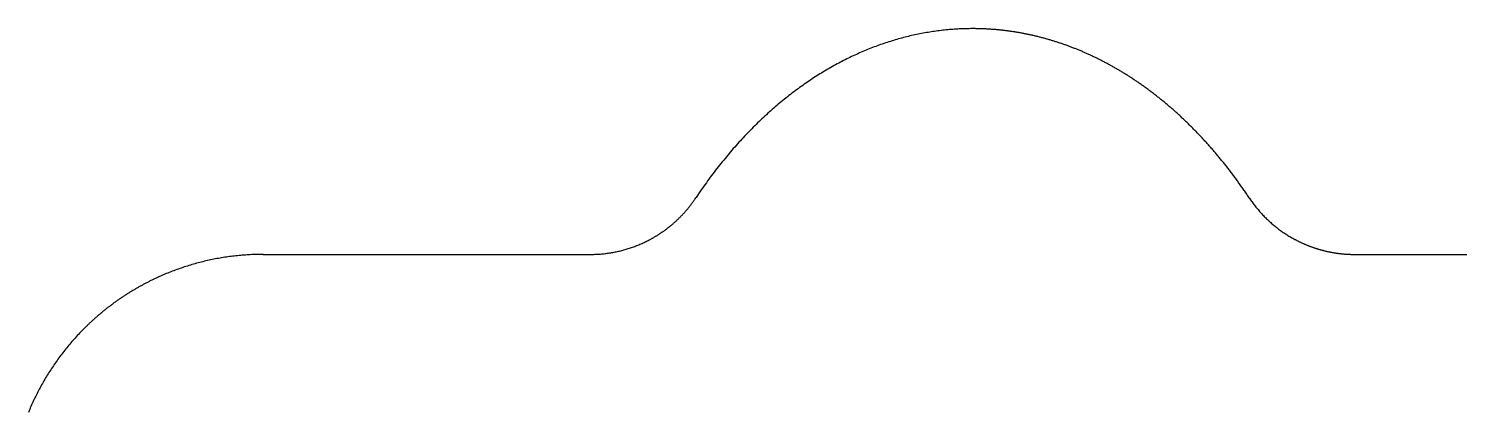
# Model space of a CAD drawing. Header units: millimetres. Extents: x -10 to 277, y -95 to 18.
# Drawn here: x 35.27 to 46.57, y -87.24 to -84.21 of the extents above; entities that cross this region are included whole.
import ezdxf

# ---------------------------------------------------------------- set-up
doc = ezdxf.new("R2010")
doc.units = ezdxf.units.MM
doc.header["$MEASUREMENT"] = 0
doc.layers.add('Edge.Cuts', color=53, linetype='CONTINUOUS')

msp = doc.modelspace()

# ---------------------------------------------------------------- linework, layer by layer
at = {"layer": 'Edge.Cuts', "linetype": 'Continuous'}
for p, q in [((42.334805, -84.25072), (42.321844, -84.253165)), ((42.347771, -84.248356), (42.334805, -84.25072)), ((42.36074, -84.246072), (42.347771, -84.248356)), ((42.373713, -84.243869), (42.36074, -84.246072)), ((42.386689, -84.241746), (42.373713, -84.243869)), ((42.399669, -84.239704), (42.386689, -84.241746)), ((42.412652, -84.237742), (42.399669, -84.239704)), ((42.425639, -84.23586), (42.412652, -84.237742)), ((42.438628, -84.234059), (42.425639, -84.23586)), ((42.451621, -84.232338), (42.438628, -84.234059)), ((42.464617, -84.230698), (42.451621, -84.232338)), ((42.477615, -84.229137), (42.464617, -84.230698)), ((42.490616, -84.227657), (42.477615, -84.229137)), ((42.50362, -84.226257), (42.490616, -84.227657)), ((42.516627, -84.224937), (42.50362, -84.226257)), ((42.529636, -84.223697), (42.516627, -84.224937)), ((42.542647, -84.222537), (42.529636, -84.223697)), ((42.55566, -84.221457), (42.542647, -84.222537)), ((42.568676, -84.220457), (42.55566, -84.221457)), ((42.581694, -84.219538), (42.568676, -84.220457)), ((42.594713, -84.218698), (42.581694, -84.219538)), ((42.607735, -84.217938), (42.594713, -84.218698)), ((42.620758, -84.217259), (42.607735, -84.217938)), ((42.633783, -84.216659), (42.620758, -84.217259)), ((42.64681, -84.216139), (42.633783, -84.216659)), ((42.659838, -84.2157), (42.64681, -84.216139)), ((42.672868, -84.21534), (42.659838, -84.2157)), ((42.685899, -84.21506), (42.672868, -84.21534)), ((42.698932, -84.21486), (42.685899, -84.21506)), ((42.711965, -84.21474), (42.698932, -84.21486)), ((42.725, -84.2147), (42.711965, -84.21474)), ((42.726457, -84.2147), (42.725, -84.2147)), ((42.732978, -84.214715), (42.726457, -84.2147)), ((42.739497, -84.214749), (42.732978, -84.214715)), ((42.746017, -84.214804), (42.739497, -84.214749)), ((42.752535, -84.214878), (42.746017, -84.214804)), ((42.759055, -84.214973), (42.752535, -84.214878)), ((42.765573, -84.215087), (42.759055, -84.214973)), ((42.772092, -84.215222), (42.765573, -84.215087)), ((42.778609, -84.215376), (42.772092, -84.215222)), ((42.785127, -84.215551), (42.778609, -84.215376)), ((42.791644, -84.215746), (42.785127, -84.215551)), ((42.798162, -84.21596), (42.791644, -84.215746)), ((42.804678, -84.216195), (42.798162, -84.21596)), ((42.811195, -84.216449), (42.804678, -84.216195)), ((42.81771, -84.216724), (42.811195, -84.216449)), ((42.824226, -84.217018), (42.81771, -84.216724)), ((42.830741, -84.217333), (42.824226, -84.217018)), ((42.837256, -84.217668), (42.830741, -84.217333)), ((42.84377, -84.218022), (42.837256, -84.217668)), ((42.850284, -84.218397), (42.84377, -84.218022)), ((42.856797, -84.218791), (42.850284, -84.218397)), ((42.86331, -84.219206), (42.856797, -84.218791)), ((42.869822, -84.219641), (42.86331, -84.219206)), ((42.876335, -84.220096), (42.869822, -84.219641)), ((42.882846, -84.22057), (42.876335, -84.220096)), ((42.889358, -84.221065), (42.882846, -84.22057)), ((42.895867, -84.22158), (42.889358, -84.221065)), ((42.902378, -84.222115), (42.895867, -84.22158)), ((42.908887, -84.222669), (42.902378, -84.222115)), ((42.915396, -84.223244), (42.908887, -84.222669)), ((42.921904, -84.223839), (42.915396, -84.223244)), ((42.928412, -84.224454), (42.921904, -84.223839)), ((42.934919, -84.225089), (42.928412, -84.224454)), ((42.941426, -84.225745), (42.934919, -84.225089)), ((42.947931, -84.22642), (42.941426, -84.225745)), ((42.954438, -84.227115), (42.947931, -84.22642)), ((42.960942, -84.22783), (42.954438, -84.227115)), ((42.967446, -84.228565), (42.960942, -84.22783)), ((42.973949, -84.229321), (42.967446, -84.228565)), ((42.980453, -84.230096), (42.973949, -84.229321)), ((42.986954, -84.230892), (42.980453, -84.230096)), ((42.993456, -84.231707), (42.986954, -84.230892)), ((42.999956, -84.232543), (42.993456, -84.231707)), ((43.006457, -84.233399), (42.999956, -84.232543)), ((43.012955, -84.234275), (43.006457, -84.233399)), ((43.019454, -84.235171), (43.012955, -84.234275)), ((43.025951, -84.236086), (43.019454, -84.235171)), ((43.032449, -84.237023), (43.025951, -84.236086)), ((43.038944, -84.237979), (43.032449, -84.237023)), ((43.045441, -84.238955), (43.038944, -84.237979)), ((43.051934, -84.239952), (43.045441, -84.238955)), ((43.058429, -84.240968), (43.051934, -84.239952)), ((43.064921, -84.242005), (43.058429, -84.240968)), ((43.071414, -84.243062), (43.064921, -84.242005)), ((43.077904, -84.244139), (43.071414, -84.243062)), ((43.084395, -84.245236), (43.077904, -84.244139)), ((43.090883, -84.246353), (43.084395, -84.245236)), ((43.097373, -84.247491), (43.090883, -84.246353)), ((43.103859, -84.248648), (43.097373, -84.247491)), ((43.110347, -84.249826), (43.103859, -84.248648)), ((43.116831, -84.251024), (43.110347, -84.249826)), ((43.123317, -84.252242), (43.116831, -84.251024)), ((43.1298, -84.25348), (43.123317, -84.252242)), ((41.935497, -84.364241), (41.922726, -84.369211)), ((41.948276, -84.359353), (41.935497, -84.364241)), ((41.961064, -84.354548), (41.948276, -84.359353)), ((41.973859, -84.349825), (41.961064, -84.354548)), ((41.986663, -84.345184), (41.973859, -84.349825)), ((41.999474, -84.340625), (41.986663, -84.345184)), ((42.012293, -84.336148), (41.999474, -84.340625)), ((42.02512, -84.331753), (42.012293, -84.336148)), ((42.037954, -84.327441), (42.02512, -84.331753)), ((42.050795, -84.32321), (42.037954, -84.327441)), ((42.063643, -84.319061), (42.050795, -84.32321)), ((42.076498, -84.314993), (42.063643, -84.319061)), ((42.08936, -84.311007), (42.076498, -84.314993)), ((42.102228, -84.307103), (42.08936, -84.311007)), ((42.115102, -84.303281), (42.102228, -84.307103)), ((42.127983, -84.29954), (42.115102, -84.303281)), ((42.14087, -84.29588), (42.127983, -84.29954)), ((42.153763, -84.292302), (42.14087, -84.29588)), ((42.166661, -84.288805), (42.153763, -84.292302)), ((42.179565, -84.285389), (42.166661, -84.288805)), ((42.192475, -84.282055), (42.179565, -84.285389)), ((42.20539, -84.278802), (42.192475, -84.282055)), ((42.21831, -84.275629), (42.20539, -84.278802)), ((42.231236, -84.272538), (42.21831, -84.275629)), ((42.244166, -84.269528), (42.231236, -84.272538)), ((42.257101, -84.266599), (42.244166, -84.269528)), ((42.270041, -84.26375), (42.257101, -84.266599)), ((42.282985, -84.260983), (42.270041, -84.26375)), ((42.295934, -84.258296), (42.282985, -84.260983)), ((42.308887, -84.25569), (42.295934, -84.258296)), ((42.321844, -84.253165), (42.308887, -84.25569)), ((43.136283, -84.254739), (43.1298, -84.25348)), ((43.142764, -84.256018), (43.136283, -84.254739)), ((43.149245, -84.257317), (43.142764, -84.256018)), ((43.155724, -84.258635), (43.149245, -84.257317)), ((43.162203, -84.259975), (43.155724, -84.258635)), ((43.16868, -84.261334), (43.162203, -84.259975)), ((43.175157, -84.262714), (43.16868, -84.261334)), ((43.181631, -84.264114), (43.175157, -84.262714)), ((43.188106, -84.265534), (43.181631, -84.264114)), ((43.194578, -84.266974), (43.188106, -84.265534)), ((43.201051, -84.268435), (43.194578, -84.266974)), ((43.20752, -84.269916), (43.201051, -84.268435)), ((43.213991, -84.271417), (43.20752, -84.269916)), ((43.220458, -84.272939), (43.213991, -84.271417)), ((43.226926, -84.274481), (43.220458, -84.272939)), ((43.23339, -84.276042), (43.226926, -84.274481)), ((43.239856, -84.277625), (43.23339, -84.276042)), ((43.246318, -84.279227), (43.239856, -84.277625)), ((43.252781, -84.28085), (43.246318, -84.279227)), ((43.25924, -84.282493), (43.252781, -84.28085)), ((43.2657, -84.284157), (43.25924, -84.282493)), ((43.272157, -84.285841), (43.2657, -84.284157)), ((43.278615, -84.287545), (43.272157, -84.285841)), ((43.285069, -84.289269), (43.278615, -84.287545)), ((43.291523, -84.291014), (43.285069, -84.289269)), ((43.297975, -84.292779), (43.291523, -84.291014)), ((43.304426, -84.294565), (43.297975, -84.292779)), ((43.310875, -84.296371), (43.304426, -84.294565)), ((43.317324, -84.298197), (43.310875, -84.296371)), ((43.323769, -84.300044), (43.317324, -84.298197)), ((43.330215, -84.301911), (43.323769, -84.300044)), ((43.336657, -84.303798), (43.330215, -84.301911)), ((43.3431, -84.305707), (43.336657, -84.303798)), ((43.349539, -84.307634), (43.3431, -84.305707)), ((43.355979, -84.309584), (43.349539, -84.307634)), ((43.362415, -84.311552), (43.355979, -84.309584)), ((43.368851, -84.313542), (43.362415, -84.311552)), ((43.375284, -84.315552), (43.368851, -84.313542)), ((43.381717, -84.317583), (43.375284, -84.315552)), ((43.388146, -84.319633), (43.381717, -84.317583)), ((43.394576, -84.321705), (43.388146, -84.319633)), ((43.401002, -84.323797), (43.394576, -84.321705)), ((43.407428, -84.325909), (43.401002, -84.323797)), ((43.413851, -84.328042), (43.407428, -84.325909)), ((43.420273, -84.330196), (43.413851, -84.328042)), ((43.426692, -84.332369), (43.420273, -84.330196)), ((43.433111, -84.334564), (43.426692, -84.332369)), ((43.439526, -84.336779), (43.433111, -84.334564)), ((43.445942, -84.339014), (43.439526, -84.336779)), ((43.452353, -84.34127), (43.445942, -84.339014)), ((43.458764, -84.343547), (43.452353, -84.34127)), ((43.465172, -84.345844), (43.458764, -84.343547)), ((43.47158, -84.348162), (43.465172, -84.345844)), ((43.477983, -84.3505), (43.47158, -84.348162)), ((43.484387, -84.352859), (43.477983, -84.3505)), ((43.490786, -84.355238), (43.484387, -84.352859)), ((43.497186, -84.357638), (43.490786, -84.355238)), ((43.503581, -84.360059), (43.497186, -84.357638)), ((43.509977, -84.3625), (43.503581, -84.360059)), ((43.516368, -84.364962), (43.509977, -84.3625)), ((43.522759, -84.367445), (43.516368, -84.364962)), ((41.694532, -84.472839), (41.68196, -84.479388)), ((41.707116, -84.466375), (41.694532, -84.472839)), ((41.719712, -84.459994), (41.707116, -84.466375)), ((41.73232, -84.453696), (41.719712, -84.459994)), ((41.74494, -84.447482), (41.73232, -84.453696)), ((41.757571, -84.441352), (41.74494, -84.447482)), ((41.770213, -84.435304), (41.757571, -84.441352)), ((41.782867, -84.42934), (41.770213, -84.435304)), ((41.795531, -84.423459), (41.782867, -84.42934)), ((41.808206, -84.417662), (41.795531, -84.423459)), ((41.820891, -84.411947), (41.808206, -84.417662)), ((41.833587, -84.406315), (41.820891, -84.411947)), ((41.846292, -84.400766), (41.833587, -84.406315)), ((41.859008, -84.3953), (41.846292, -84.400766)), ((41.871733, -84.389917), (41.859008, -84.3953)), ((41.884468, -84.384617), (41.871733, -84.389917)), ((41.897212, -84.379399), (41.884468, -84.384617)), ((41.909965, -84.374264), (41.897212, -84.379399)), ((41.922726, -84.369211), (41.909965, -84.374264)), ((43.529146, -84.369947), (43.522759, -84.367445)), ((43.535533, -84.372472), (43.529146, -84.369947)), ((43.541915, -84.375016), (43.535533, -84.372472)), ((43.548298, -84.377581), (43.541915, -84.375016)), ((43.554676, -84.380166), (43.548298, -84.377581)), ((43.561054, -84.382773), (43.554676, -84.380166)), ((43.567427, -84.3854), (43.561054, -84.382773)), ((43.573801, -84.388048), (43.567427, -84.3854)), ((43.580169, -84.390717), (43.573801, -84.388048)), ((43.586538, -84.393406), (43.580169, -84.390717)), ((43.592902, -84.396116), (43.586538, -84.393406)), ((43.599266, -84.398847), (43.592902, -84.396116)), ((43.605625, -84.401598), (43.599266, -84.398847)), ((43.611984, -84.404371), (43.605625, -84.401598)), ((43.618338, -84.407163), (43.611984, -84.404371)), ((43.624692, -84.409978), (43.618338, -84.407163)), ((43.631041, -84.412812), (43.624692, -84.409978)), ((43.63739, -84.415667), (43.631041, -84.412812)), ((43.643734, -84.418543), (43.63739, -84.415667)), ((43.650077, -84.42144), (43.643734, -84.418543)), ((43.656416, -84.424358), (43.650077, -84.42144)), ((43.662754, -84.427297), (43.656416, -84.424358)), ((43.669087, -84.430256), (43.662754, -84.427297)), ((43.67542, -84.433236), (43.669087, -84.430256)), ((43.681748, -84.436237), (43.67542, -84.433236)), ((43.688075, -84.439259), (43.681748, -84.436237)), ((43.694398, -84.442301), (43.688075, -84.439259)), ((43.700719, -84.445365), (43.694398, -84.442301)), ((43.707036, -84.448449), (43.700719, -84.445365)), ((43.713352, -84.451555), (43.707036, -84.448449)), ((43.719663, -84.454681), (43.713352, -84.451555)), ((43.725973, -84.457828), (43.719663, -84.454681)), ((43.732278, -84.460996), (43.725973, -84.457828)), ((43.738582, -84.464185), (43.732278, -84.460996)), ((43.744881, -84.467395), (43.738582, -84.464185)), ((43.751179, -84.470626), (43.744881, -84.467395)), ((43.757472, -84.473877), (43.751179, -84.470626)), ((43.763764, -84.47715), (43.757472, -84.473877)), ((43.77005, -84.480443), (43.763764, -84.47715)), ((41.495024, -84.587683), (41.482681, -84.595576)), ((41.507382, -84.579873), (41.495024, -84.587683)), ((41.519757, -84.572149), (41.507382, -84.579873)), ((41.532147, -84.564508), (41.519757, -84.572149)), ((41.544553, -84.556952), (41.532147, -84.564508)), ((41.556973, -84.549481), (41.544553, -84.556952)), ((41.569409, -84.542093), (41.556973, -84.549481)), ((41.581859, -84.53479), (41.569409, -84.542093)), ((41.594324, -84.527571), (41.581859, -84.53479)), ((41.606803, -84.520436), (41.594324, -84.527571)), ((41.619295, -84.513385), (41.606803, -84.520436)), ((41.631802, -84.506417), (41.619295, -84.513385)), ((41.644322, -84.499534), (41.631802, -84.506417)), ((41.656855, -84.492735), (41.644322, -84.499534)), ((41.669401, -84.486019), (41.656855, -84.492735)), ((41.68196, -84.479388), (41.669401, -84.486019)), ((43.776336, -84.483758), (43.77005, -84.480443)), ((43.782616, -84.487093), (43.776336, -84.483758)), ((43.788896, -84.49045), (43.782616, -84.487093)), ((43.795169, -84.493827), (43.788896, -84.49045)), ((43.801442, -84.497226), (43.795169, -84.493827)), ((43.807709, -84.500645), (43.801442, -84.497226)), ((43.813976, -84.504086), (43.807709, -84.500645)), ((43.820236, -84.507547), (43.813976, -84.504086)), ((43.826496, -84.51103), (43.820236, -84.507547)), ((43.832749, -84.514532), (43.826496, -84.51103)), ((43.839002, -84.518057), (43.832749, -84.514532)), ((43.845249, -84.521602), (43.839002, -84.518057)), ((43.851494, -84.525169), (43.845249, -84.521602)), ((43.857734, -84.528756), (43.851494, -84.525169)), ((43.863973, -84.532365), (43.857734, -84.528756)), ((43.870205, -84.535994), (43.863973, -84.532365)), ((43.876437, -84.539646), (43.870205, -84.535994)), ((43.882662, -84.543317), (43.876437, -84.539646)), ((43.888886, -84.54701), (43.882662, -84.543317)), ((43.895104, -84.550724), (43.888886, -84.54701)), ((43.90132, -84.554459), (43.895104, -84.550724)), ((43.907531, -84.558215), (43.90132, -84.554459)), ((43.91374, -84.561993), (43.907531, -84.558215)), ((43.919943, -84.56579), (43.91374, -84.561993)), ((43.926144, -84.56961), (43.919943, -84.56579)), ((43.932339, -84.57345), (43.926144, -84.56961)), ((43.938532, -84.577313), (43.932339, -84.57345)), ((43.944719, -84.581195), (43.938532, -84.577313)), ((43.950905, -84.585099), (43.944719, -84.581195)), ((43.957084, -84.589024), (43.950905, -84.585099)), ((43.963261, -84.592971), (43.957084, -84.589024)), ((41.335928, -84.696901), (41.323819, -84.705896)), ((41.348056, -84.687991), (41.335928, -84.696901)), ((41.360203, -84.679166), (41.348056, -84.687991)), ((41.372369, -84.670425), (41.360203, -84.679166)), ((41.384555, -84.66177), (41.372369, -84.670425)), ((41.396759, -84.653199), (41.384555, -84.66177)), ((41.408981, -84.644713), (41.396759, -84.653199)), ((41.421221, -84.636312), (41.408981, -84.644713)), ((41.433478, -84.627996), (41.421221, -84.636312)), ((41.445754, -84.619764), (41.433478, -84.627996)), ((41.458046, -84.611617), (41.445754, -84.619764)), ((41.470355, -84.603554), (41.458046, -84.611617)), ((41.482681, -84.595576), (41.470355, -84.603554)), ((43.969432, -84.596937), (43.963261, -84.592971)), ((43.975601, -84.600927), (43.969432, -84.596937)), ((43.981764, -84.604936), (43.975601, -84.600927)), ((43.987925, -84.608967), (43.981764, -84.604936)), ((43.994079, -84.613018), (43.987925, -84.608967)), ((44.000231, -84.617092), (43.994079, -84.613018)), ((44.006377, -84.621186), (44.000231, -84.617092)), ((44.012521, -84.625302), (44.006377, -84.621186)), ((44.018658, -84.629438), (44.012521, -84.625302)), ((44.024793, -84.633597), (44.018658, -84.629438)), ((44.030921, -84.637775), (44.024793, -84.633597)), ((44.037047, -84.641976), (44.030921, -84.637775)), ((44.043166, -84.646197), (44.037047, -84.641976)), ((44.049283, -84.650441), (44.043166, -84.646197)), ((44.055394, -84.654704), (44.049283, -84.650441)), ((44.061502, -84.65899), (44.055394, -84.654704)), ((44.067603, -84.663295), (44.061502, -84.65899)), ((44.073701, -84.667624), (44.067603, -84.663295)), ((44.079793, -84.671972), (44.073701, -84.667624)), ((44.085882, -84.676343), (44.079793, -84.671972)), ((44.091965, -84.680733), (44.085882, -84.676343)), ((44.098044, -84.685146), (44.091965, -84.680733)), ((44.104117, -84.68958), (44.098044, -84.685146)), ((44.110187, -84.694035), (44.104117, -84.68958)), ((44.11625, -84.698511), (44.110187, -84.694035)), ((44.12231, -84.703009), (44.11625, -84.698511)), ((44.128363, -84.707527), (44.12231, -84.703009)), ((41.192003, -84.810448), (41.180152, -84.820462)), ((41.203876, -84.800518), (41.192003, -84.810448)), ((41.215773, -84.790673), (41.203876, -84.800518)), ((41.227692, -84.780913), (41.215773, -84.790673)), ((41.239633, -84.771239), (41.227692, -84.780913)), ((41.251596, -84.761649), (41.239633, -84.771239)), ((41.263581, -84.752144), (41.251596, -84.761649)), ((41.275587, -84.742725), (41.263581, -84.752144)), ((41.287614, -84.73339), (41.275587, -84.742725)), ((41.299662, -84.72414), (41.287614, -84.73339)), ((41.311731, -84.714975), (41.299662, -84.72414)), ((41.323819, -84.705896), (41.311731, -84.714975)), ((44.134413, -84.712068), (44.128363, -84.707527)), ((44.140456, -84.716628), (44.134413, -84.712068)), ((44.146496, -84.721212), (44.140456, -84.716628)), ((44.152529, -84.725815), (44.146496, -84.721212)), ((44.158558, -84.730441), (44.152529, -84.725815)), ((44.164581, -84.735086), (44.158558, -84.730441)), ((44.1706, -84.739754), (44.164581, -84.735086)), ((44.176612, -84.744443), (44.1706, -84.739754)), ((44.182621, -84.749153), (44.176612, -84.744443)), ((44.188622, -84.753884), (44.182621, -84.749153)), ((44.194621, -84.758638), (44.188622, -84.753884)), ((44.200611, -84.763411), (44.194621, -84.758638)), ((44.206598, -84.768207), (44.200611, -84.763411)), ((44.212578, -84.773022), (44.206598, -84.768207)), ((44.218554, -84.777861), (44.212578, -84.773022)), ((44.224523, -84.782719), (44.218554, -84.777861)), ((44.230488, -84.7876), (44.224523, -84.782719)), ((44.236446, -84.792501), (44.230488, -84.7876)), ((44.2424, -84.797425), (44.236446, -84.792501)), ((44.248346, -84.802368), (44.2424, -84.797425)), ((44.254288, -84.807334), (44.248346, -84.802368)), ((44.260223, -84.81232), (44.254288, -84.807334)), ((44.266154, -84.817329), (44.260223, -84.81232)), ((44.272077, -84.822358), (44.266154, -84.817329)), ((41.062982, -84.925286), (41.051405, -84.936236)), ((41.074585, -84.914421), (41.062982, -84.925286)), ((41.086214, -84.903642), (41.074585, -84.914421)), ((41.097869, -84.892947), (41.086214, -84.903642)), ((41.10955, -84.882337), (41.097869, -84.892947)), ((41.121255, -84.871812), (41.10955, -84.882337)), ((41.132986, -84.861372), (41.121255, -84.871812)), ((41.144741, -84.851017), (41.132986, -84.861372)), ((41.156521, -84.840747), (41.144741, -84.851017)), ((41.168325, -84.830562), (41.156521, -84.840747)), ((41.180152, -84.820462), (41.168325, -84.830562)), ((44.277996, -84.827409), (44.272077, -84.822358)), ((44.283907, -84.83248), (44.277996, -84.827409)), ((44.289815, -84.837574), (44.283907, -84.83248)), ((44.295714, -84.842688), (44.289815, -84.837574)), ((44.301609, -84.847824), (44.295714, -84.842688)), ((44.307496, -84.85298), (44.301609, -84.847824)), ((44.313379, -84.858159), (44.307496, -84.85298)), ((44.319254, -84.863358), (44.313379, -84.858159)), ((44.325125, -84.868579), (44.319254, -84.863358)), ((44.330988, -84.87382), (44.325125, -84.868579)), ((44.336846, -84.879085), (44.330988, -84.87382)), ((44.342696, -84.884368), (44.336846, -84.879085)), ((44.348542, -84.889675), (44.342696, -84.884368)), ((44.354379, -84.895001), (44.348542, -84.889675)), ((44.360212, -84.90035), (44.354379, -84.895001)), ((44.366036, -84.905719), (44.360212, -84.90035)), ((44.371856, -84.911111), (44.366036, -84.905719)), ((44.377668, -84.916522), (44.371856, -84.911111)), ((44.383474, -84.921956), (44.377668, -84.916522)), ((44.389273, -84.92741), (44.383474, -84.921956)), ((44.395066, -84.932886), (44.389273, -84.92741)), ((40.948457, -85.038598), (40.937162, -85.050395)), ((40.959782, -85.026886), (40.948457, -85.038598)), ((40.971135, -85.015258), (40.959782, -85.026886)), ((40.982518, -85.003715), (40.971135, -85.015258)), ((40.993929, -84.992256), (40.982518, -85.003715)), ((41.005369, -84.980883), (40.993929, -84.992256)), ((41.016837, -84.969594), (41.005369, -84.980883)), ((41.028332, -84.95839), (41.016837, -84.969594)), ((41.039855, -84.94727), (41.028332, -84.95839)), ((41.051405, -84.936236), (41.039855, -84.94727)), ((44.400851, -84.938382), (44.395066, -84.932886)), ((44.406631, -84.943901), (44.400851, -84.938382)), ((44.412403, -84.94944), (44.406631, -84.943901)), ((44.418169, -84.955002), (44.412403, -84.94944)), ((44.423927, -84.960583), (44.418169, -84.955002)), ((44.42968, -84.966187), (44.423927, -84.960583)), ((44.435424, -84.97181), (44.42968, -84.966187)), ((44.441162, -84.977457), (44.435424, -84.97181)), ((44.446893, -84.983122), (44.441162, -84.977457)), ((44.452617, -84.988811), (44.446893, -84.983122)), ((44.458333, -84.99452), (44.452617, -84.988811)), ((44.464044, -85.000251), (44.458333, -84.99452)), ((44.469746, -85.006001), (44.464044, -85.000251)), ((44.475442, -85.011775), (44.469746, -85.006001)), ((44.481129, -85.017568), (44.475442, -85.011775)), ((44.486811, -85.023384), (44.481129, -85.017568)), ((44.492483, -85.029219), (44.486811, -85.023384)), ((44.49815, -85.035077), (44.492483, -85.029219)), ((44.503808, -85.040955), (44.49815, -85.035077)), ((44.50946, -85.046855), (44.503808, -85.040955)), ((40.847909, -85.147806), (40.836895, -85.160361)), ((40.858955, -85.135335), (40.847909, -85.147806)), ((40.870034, -85.122948), (40.858955, -85.135335)), ((40.881144, -85.110645), (40.870034, -85.122948)), ((40.892286, -85.098426), (40.881144, -85.110645)), ((40.903459, -85.086292), (40.892286, -85.098426)), ((40.914663, -85.074242), (40.903459, -85.086292)), ((40.925897, -85.062276), (40.914663, -85.074242)), ((40.937162, -85.050395), (40.925897, -85.062276)), ((44.515104, -85.052775), (44.50946, -85.046855)), ((44.520741, -85.058718), (44.515104, -85.052775)), ((44.526369, -85.06468), (44.520741, -85.058718)), ((44.53199, -85.070665), (44.526369, -85.06468)), ((44.537603, -85.076669), (44.53199, -85.070665)), ((44.54321, -85.082697), (44.537603, -85.076669)), ((44.548807, -85.088743), (44.54321, -85.082697)), ((44.554398, -85.094812), (44.548807, -85.088743)), ((44.55998, -85.100901), (44.554398, -85.094812)), ((44.565555, -85.107013), (44.55998, -85.100901)), ((44.571121, -85.113144), (44.565555, -85.107013)), ((44.576681, -85.119297), (44.571121, -85.113144)), ((44.582231, -85.12547), (44.576681, -85.119297)), ((44.587775, -85.131666), (44.582231, -85.12547)), ((44.593309, -85.137881), (44.587775, -85.131666)), ((44.598836, -85.144119), (44.593309, -85.137881)), ((44.604354, -85.150376), (44.598836, -85.144119)), ((44.609865, -85.156655), (44.604354, -85.150376)), ((40.749997, -85.263817), (40.739291, -85.277124)), ((40.760738, -85.250592), (40.749997, -85.263817)), ((40.771515, -85.237451), (40.760738, -85.250592)), ((40.782327, -85.224394), (40.771515, -85.237451)), ((40.793173, -85.21142), (40.782327, -85.224394)), ((40.804053, -85.19853), (40.793173, -85.21142)), ((40.814967, -85.185723), (40.804053, -85.19853)), ((40.825914, -85.173), (40.814967, -85.185723)), ((40.836895, -85.160361), (40.825914, -85.173)), ((44.615367, -85.162954), (44.609865, -85.156655)), ((44.620861, -85.169276), (44.615367, -85.162954)), ((44.626346, -85.175617), (44.620861, -85.169276)), ((44.631824, -85.181981), (44.626346, -85.175617)), ((44.637292, -85.188364), (44.631824, -85.181981)), ((44.642753, -85.194769), (44.637292, -85.188364)), ((44.648205, -85.201194), (44.642753, -85.194769)), ((44.653649, -85.207642), (44.648205, -85.201194)), ((44.659083, -85.214108), (44.653649, -85.207642)), ((44.66451, -85.220597), (44.659083, -85.214108)), ((44.669927, -85.227106), (44.66451, -85.220597)), ((44.675337, -85.233637), (44.669927, -85.227106)), ((44.680737, -85.240187), (44.675337, -85.233637)), ((44.686129, -85.24676), (44.680737, -85.240187)), ((44.691511, -85.253352), (44.686129, -85.24676)), ((44.696886, -85.259966), (44.691511, -85.253352)), ((44.70225, -85.2666), (44.696886, -85.259966)), ((44.707607, -85.273256), (44.70225, -85.2666)), ((40.665372, -85.3726), (40.654962, -85.386571)), ((40.67582, -85.358713), (40.665372, -85.3726)), ((40.686306, -85.344908), (40.67582, -85.358713)), ((40.696829, -85.331185), (40.686306, -85.344908)), ((40.70739, -85.317546), (40.696829, -85.331185)), ((40.717987, -85.303989), (40.70739, -85.317546)), ((40.728621, -85.290515), (40.717987, -85.303989)), ((40.739291, -85.277124), (40.728621, -85.290515)), ((44.712954, -85.279931), (44.707607, -85.273256)), ((44.718293, -85.286629), (44.712954, -85.279931)), ((44.723621, -85.293345), (44.718293, -85.286629)), ((44.728942, -85.300085), (44.723621, -85.293345)), ((44.734252, -85.306843), (44.728942, -85.300085)), ((44.739555, -85.313623), (44.734252, -85.306843)), ((44.744847, -85.320423), (44.739555, -85.313623)), ((44.750131, -85.327245), (44.744847, -85.320423)), ((44.755404, -85.334087), (44.750131, -85.327245)), ((44.76067, -85.34095), (44.755404, -85.334087)), ((44.765924, -85.347833), (44.76067, -85.34095)), ((44.771171, -85.354737), (44.765924, -85.347833)), ((44.776407, -85.361661), (44.771171, -85.354737)), ((44.781634, -85.368607), (44.776407, -85.361661)), ((44.786851, -85.375572), (44.781634, -85.368607)), ((44.79206, -85.38256), (44.786851, -85.375572)), ((40.583189, -85.48666), (40.573096, -85.501285)), ((40.593322, -85.472116), (40.583189, -85.48666)), ((40.603496, -85.457654), (40.593322, -85.472116)), ((40.61371, -85.443273), (40.603496, -85.457654)), ((40.623964, -85.428974), (40.61371, -85.443273)), ((40.634258, -85.414758), (40.623964, -85.428974)), ((40.64459, -85.400623), (40.634258, -85.414758)), ((40.654962, -85.386571), (40.64459, -85.400623)), ((44.797257, -85.389566), (44.79206, -85.38256)), ((44.802446, -85.396594), (44.797257, -85.389566)), ((44.807625, -85.403642), (44.802446, -85.396594)), ((44.812794, -85.410711), (44.807625, -85.403642)), ((44.817953, -85.4178), (44.812794, -85.410711)), ((44.823103, -85.42491), (44.817953, -85.4178)), ((44.828242, -85.43204), (44.823103, -85.42491)), ((44.833373, -85.439192), (44.828242, -85.43204)), ((44.838492, -85.446362), (44.833373, -85.439192)), ((44.843602, -85.453555), (44.838492, -85.446362)), ((44.848701, -85.460766), (44.843602, -85.453555)), ((44.853791, -85.467999), (44.848701, -85.460766)), ((44.858871, -85.475252), (44.853791, -85.467999)), ((44.86394, -85.482526), (44.858871, -85.475252)), ((44.868999, -85.489819), (44.86394, -85.482526)), ((44.874048, -85.497133), (44.868999, -85.489819)), ((40.496683, -85.610158), (40.499429, -85.606625)), ((40.499429, -85.606625), (40.502159, -85.603081)), ((40.502159, -85.603081), (40.504874, -85.599523)), ((40.504874, -85.599523), (40.507572, -85.595954)), ((40.507572, -85.595954), (40.510255, -85.592371)), ((40.510255, -85.592371), (40.512921, -85.588778)), ((40.512921, -85.588778), (40.515573, -85.58517)), ((40.515573, -85.58517), (40.518208, -85.581553)), ((40.518208, -85.581553), (40.520827, -85.577921)), ((40.520827, -85.577921), (40.52343, -85.574279)), ((40.52343, -85.574279), (40.526018, -85.570624)), ((40.526018, -85.570624), (40.528588, -85.566958)), ((40.528588, -85.566958), (40.531144, -85.563278)), ((40.531144, -85.563278), (40.533682, -85.559589)), ((40.533682, -85.559589), (40.536205, -85.555886)), ((40.536205, -85.555886), (40.5409, -85.5489)), ((40.543067, -85.545649), (40.5409, -85.5489)), ((40.553035, -85.53078), (40.543067, -85.545649)), ((40.563045, -85.515992), (40.553035, -85.53078)), ((40.573096, -85.501285), (40.563045, -85.515992)), ((44.879087, -85.504467), (44.874048, -85.497133)), ((44.884115, -85.511823), (44.879087, -85.504467)), ((44.889133, -85.519197), (44.884115, -85.511823)), ((44.894141, -85.526593), (44.889133, -85.519197)), ((44.899137, -85.534008), (44.894141, -85.526593)), ((44.904124, -85.541445), (44.899137, -85.534008)), ((44.9091, -85.5489), (44.904124, -85.541445)), ((44.9091, -85.5489), (44.914096, -85.55633)), ((44.914096, -85.55633), (44.919157, -85.563713)), ((44.919157, -85.563713), (44.924282, -85.571049)), ((44.924282, -85.571049), (44.929471, -85.578337)), ((44.929471, -85.578337), (44.934725, -85.585577)), ((44.934725, -85.585577), (44.940042, -85.592769)), ((44.940042, -85.592769), (44.945422, -85.599912)), ((44.945422, -85.599912), (44.950865, -85.607005)), ((44.950865, -85.607005), (44.956371, -85.614049)), ((40.39438, -85.722411), (40.397628, -85.719338)), ((40.397628, -85.719338), (40.400861, -85.71625)), ((40.400861, -85.71625), (40.404081, -85.713148)), ((40.404081, -85.713148), (40.407286, -85.710032)), ((40.407286, -85.710032), (40.410478, -85.706901)), ((40.410478, -85.706901), (40.413654, -85.703757)), ((40.413654, -85.703757), (40.416818, -85.700597)), ((40.416818, -85.700597), (40.419967, -85.697424)), ((40.419967, -85.697424), (40.423102, -85.694237)), ((40.423102, -85.694237), (40.426222, -85.691036)), ((40.426222, -85.691036), (40.429329, -85.68782)), ((40.429329, -85.68782), (40.43242, -85.684592)), ((40.43242, -85.684592), (40.435498, -85.681348)), ((40.435498, -85.681348), (40.43856, -85.678092)), ((40.43856, -85.678092), (40.441609, -85.674821)), ((40.441609, -85.674821), (40.444642, -85.671538)), ((40.444642, -85.671538), (40.447661, -85.66824)), ((40.447661, -85.66824), (40.450665, -85.664929)), ((40.450665, -85.664929), (40.453655, -85.661604)), ((40.453655, -85.661604), (40.456629, -85.658267)), ((40.456629, -85.658267), (40.459589, -85.654915)), ((40.459589, -85.654915), (40.462533, -85.65155)), ((40.462533, -85.65155), (40.465463, -85.648172)), ((40.465463, -85.648172), (40.468377, -85.644781)), ((40.468377, -85.644781), (40.471277, -85.641377)), ((40.471277, -85.641377), (40.474161, -85.63796)), ((40.474161, -85.63796), (40.47703, -85.634529)), ((40.47703, -85.634529), (40.479884, -85.631086)), ((40.479884, -85.631086), (40.482723, -85.627629)), ((40.482723, -85.627629), (40.485545, -85.624161)), ((40.485545, -85.624161), (40.488353, -85.620679)), ((40.488353, -85.620679), (40.491145, -85.617185)), ((40.491145, -85.617185), (40.493922, -85.613677)), ((40.493922, -85.613677), (40.496683, -85.610158)), ((44.956371, -85.614049), (44.961939, -85.621042)), ((44.961939, -85.621042), (44.967568, -85.627985)), ((44.967568, -85.627985), (44.973259, -85.634876)), ((44.973259, -85.634876), (44.979011, -85.641716)), ((44.979011, -85.641716), (44.984823, -85.648503)), ((44.984823, -85.648503), (44.990696, -85.655238)), ((44.990696, -85.655238), (44.996628, -85.66192)), ((44.996628, -85.66192), (45.00262, -85.668548)), ((45.00262, -85.668548), (45.008671, -85.675123)), ((45.008671, -85.675123), (45.01478, -85.681643)), ((45.01478, -85.681643), (45.020948, -85.688108)), ((45.020948, -85.688108), (45.027173, -85.694517)), ((45.027173, -85.694517), (45.033455, -85.700871)), ((45.033455, -85.700871), (45.039794, -85.707168)), ((45.039794, -85.707168), (45.046189, -85.713409)), ((45.046189, -85.713409), (45.05264, -85.719592)), ((45.05264, -85.719592), (45.059147, -85.725718)), ((40.250161, -85.835244), (40.253917, -85.832813)), ((40.253917, -85.832813), (40.257662, -85.830365)), ((40.257662, -85.830365), (40.261395, -85.8279)), ((40.261395, -85.8279), (40.265118, -85.825419)), ((40.265118, -85.825419), (40.26883, -85.822921)), ((40.26883, -85.822921), (40.272531, -85.820407)), ((40.272531, -85.820407), (40.276219, -85.817876)), ((40.276219, -85.817876), (40.279897, -85.815329)), ((40.279897, -85.815329), (40.283563, -85.812766)), ((40.283563, -85.812766), (40.287218, -85.810185)), ((40.287218, -85.810185), (40.290861, -85.807589)), ((40.290861, -85.807589), (40.294492, -85.804977)), ((40.294492, -85.804977), (40.298111, -85.802349)), ((40.298111, -85.802349), (40.301719, -85.799704)), ((40.301719, -85.799704), (40.305315, -85.797043)), ((40.305315, -85.797043), (40.308898, -85.794366)), ((40.308898, -85.794366), (40.31247, -85.791674)), ((40.31247, -85.791674), (40.316029, -85.788965)), ((40.316029, -85.788965), (40.319576, -85.786241)), ((40.319576, -85.786241), (40.323111, -85.7835)), ((40.323111, -85.7835), (40.326634, -85.780745)), ((40.326634, -85.780745), (40.330144, -85.777973)), ((40.330144, -85.777973), (40.333641, -85.775186)), ((40.333641, -85.775186), (40.337127, -85.772383)), ((40.337127, -85.772383), (40.340599, -85.769565)), ((40.340599, -85.769565), (40.344058, -85.766731)), ((40.344058, -85.766731), (40.347505, -85.763882)), ((40.347505, -85.763882), (40.350939, -85.761018)), ((40.350939, -85.761018), (40.35436, -85.758138)), ((40.35436, -85.758138), (40.357768, -85.755243)), ((40.357768, -85.755243), (40.361163, -85.752333)), ((40.361163, -85.752333), (40.364545, -85.749408)), ((40.364545, -85.749408), (40.367914, -85.746468)), ((40.367914, -85.746468), (40.371269, -85.743512)), ((40.371269, -85.743512), (40.374611, -85.740542)), ((40.374611, -85.740542), (40.37794, -85.737557)), ((40.37794, -85.737557), (40.381255, -85.734558)), ((40.381255, -85.734558), (40.384557, -85.731542)), ((40.384557, -85.731542), (40.387845, -85.728514)), ((40.387845, -85.728514), (40.39112, -85.725469)), ((40.39112, -85.725469), (40.39438, -85.722411)), ((45.059147, -85.725718), (45.065708, -85.731786)), ((45.065708, -85.731786), (45.072323, -85.737794)), ((45.072323, -85.737794), (45.078993, -85.743744)), ((45.078993, -85.743744), (45.085715, -85.749634)), ((45.085715, -85.749634), (45.092491, -85.755464)), ((45.092491, -85.755464), (45.099319, -85.761234)), ((45.099319, -85.761234), (45.106198, -85.766942)), ((45.106198, -85.766942), (45.113129, -85.772589)), ((45.113129, -85.772589), (45.12011, -85.778174)), ((45.12011, -85.778174), (45.127142, -85.783697)), ((45.127142, -85.783697), (45.134223, -85.789158)), ((45.134223, -85.789158), (45.141353, -85.794555)), ((45.141353, -85.794555), (45.148531, -85.799888)), ((45.148531, -85.799888), (45.155757, -85.805157)), ((45.155757, -85.805157), (45.163031, -85.810362)), ((45.163031, -85.810362), (45.170351, -85.815502)), ((45.170351, -85.815502), (45.177717, -85.820576)), ((45.177717, -85.820576), (45.185129, -85.825585)), ((45.185129, -85.825585), (45.192586, -85.830527)), ((45.192586, -85.830527), (45.200086, -85.835403)), ((40.007837, -85.948772), (40.016356, -85.946058)), ((40.016356, -85.946058), (40.024852, -85.943267)), ((40.024852, -85.943267), (40.033322, -85.9404)), ((40.033322, -85.9404), (40.041767, -85.937457)), ((40.041767, -85.937457), (40.050186, -85.934439)), ((40.050186, -85.934439), (40.058578, -85.931345)), ((40.058578, -85.931345), (40.066943, -85.928176)), ((40.066943, -85.928176), (40.075279, -85.924933)), ((40.075279, -85.924933), (40.083586, -85.921615)), ((40.083586, -85.921615), (40.091864, -85.918222)), ((40.091864, -85.918222), (40.100111, -85.914756)), ((40.100111, -85.914756), (40.108328, -85.911216)), ((40.108328, -85.911216), (40.116513, -85.907602)), ((40.116513, -85.907602), (40.124665, -85.903915)), ((40.124665, -85.903915), (40.132785, -85.900156)), ((40.132785, -85.900156), (40.140871, -85.896323)), ((40.140871, -85.896323), (40.148922, -85.892419)), ((40.148922, -85.892419), (40.156938, -85.888443)), ((40.156938, -85.888443), (40.164919, -85.884395)), ((40.164919, -85.884395), (40.172863, -85.880275)), ((40.172863, -85.880275), (40.180771, -85.876085)), ((40.180771, -85.876085), (40.18471, -85.873964)), ((40.18471, -85.873964), (40.18864, -85.871825)), ((40.18864, -85.871825), (40.192561, -85.869668)), ((40.192561, -85.869668), (40.196471, -85.867494)), ((40.196471, -85.867494), (40.200372, -85.865302)), ((40.200372, -85.865302), (40.204264, -85.863093)), ((40.204264, -85.863093), (40.208145, -85.860867)), ((40.208145, -85.860867), (40.212016, -85.858623)), ((40.212016, -85.858623), (40.215877, -85.856362)), ((40.215877, -85.856362), (40.219728, -85.854084)), ((40.219728, -85.854084), (40.223569, -85.851789)), ((40.223569, -85.851789), (40.227399, -85.849476)), ((40.227399, -85.849476), (40.231219, -85.847146)), ((40.231219, -85.847146), (40.235029, -85.8448)), ((40.235029, -85.8448), (40.238828, -85.842436)), ((40.238828, -85.842436), (40.242616, -85.840055)), ((40.242616, -85.840055), (40.246394, -85.837658)), ((40.246394, -85.837658), (40.250161, -85.835244)), ((45.200086, -85.835403), (45.207631, -85.840211)), ((45.207631, -85.840211), (45.215218, -85.844953)), ((45.215218, -85.844953), (45.222848, -85.849626)), ((45.222848, -85.849626), (45.23052, -85.854231)), ((45.23052, -85.854231), (45.238233, -85.858768)), ((45.238233, -85.858768), (45.245986, -85.863235)), ((45.245986, -85.863235), (45.253779, -85.867634)), ((45.253779, -85.867634), (45.261611, -85.871962)), ((45.261611, -85.871962), (45.269482, -85.87622)), ((45.269482, -85.87622), (45.273431, -85.878323)), ((45.273431, -85.878323), (45.27739, -85.880408)), ((45.27739, -85.880408), (45.281358, -85.882476)), ((45.281358, -85.882476), (45.285336, -85.884525)), ((45.285336, -85.884525), (45.289323, -85.886557)), ((45.289323, -85.886557), (45.293318, -85.888571)), ((45.293318, -85.888571), (45.297323, -85.890567)), ((45.297323, -85.890567), (45.301336, -85.892546)), ((45.301336, -85.892546), (45.305359, -85.894506)), ((45.305359, -85.894506), (45.30939, -85.896448)), ((45.30939, -85.896448), (45.313429, -85.898372)), ((45.313429, -85.898372), (45.317478, -85.900278)), ((45.317478, -85.900278), (45.321534, -85.902166)), ((45.321534, -85.902166), (45.325599, -85.904036)), ((45.325599, -85.904036), (45.329673, -85.905888)), ((45.329673, -85.905888), (45.333754, -85.907721)), ((45.333754, -85.907721), (45.337844, -85.909536)), ((45.337844, -85.909536), (45.341942, -85.911333)), ((45.341942, -85.911333), (45.346047, -85.913112)), ((45.346047, -85.913112), (45.350161, -85.914872)), ((45.350161, -85.914872), (45.354282, -85.916613)), ((45.354282, -85.916613), (45.358411, -85.918336)), ((45.358411, -85.918336), (45.362548, -85.920041)), ((45.362548, -85.920041), (45.366692, -85.921727)), ((45.366692, -85.921727), (45.370843, -85.923395)), ((45.370843, -85.923395), (45.375003, -85.925044)), ((45.375003, -85.925044), (45.379168, -85.926674)), ((45.379168, -85.926674), (45.383342, -85.928286)), ((45.383342, -85.928286), (45.387522, -85.929878)), ((45.387522, -85.929878), (45.39171, -85.931453)), ((45.39171, -85.931453), (45.395904, -85.933008)), ((45.395904, -85.933008), (45.400106, -85.934545)), ((45.400106, -85.934545), (45.404314, -85.936063)), ((45.404314, -85.936063), (45.408529, -85.937562)), ((45.408529, -85.937562), (45.41275, -85.939041)), ((45.41275, -85.939041), (45.416978, -85.940503)), ((45.416978, -85.940503), (45.421212, -85.941945)), ((45.421212, -85.941945), (45.425453, -85.943368)), ((45.425453, -85.943368), (45.429699, -85.944772)), ((45.429699, -85.944772), (45.433953, -85.946157)), ((45.433953, -85.946157), (45.438211, -85.947523)), ((36.624554, -86.058221), (36.61232, -86.061425)), ((36.636809, -86.055095), (36.624554, -86.058221)), ((36.649082, -86.052047), (36.636809, -86.055095)), ((36.661374, -86.049076), (36.649082, -86.052047)), ((36.673684, -86.046183), (36.661374, -86.049076)), ((36.686012, -86.043368), (36.673684, -86.046183)), ((36.698358, -86.040631), (36.686012, -86.043368)), ((36.71072, -86.037972), (36.698358, -86.040631)), ((36.723098, -86.035392), (36.71072, -86.037972)), ((36.735493, -86.03289), (36.723098, -86.035392)), ((36.747902, -86.030466), (36.735493, -86.03289)), ((36.760327, -86.028121), (36.747902, -86.030466)), ((36.772766, -86.025855), (36.760327, -86.028121)), ((36.785219, -86.023667), (36.772766, -86.025855)), ((36.797685, -86.021559), (36.785219, -86.023667)), ((36.810164, -86.019529), (36.797685, -86.021559)), ((36.822656, -86.017578), (36.810164, -86.019529)), ((36.83516, -86.015706), (36.822656, -86.017578)), ((36.847675, -86.013914), (36.83516, -86.015706)), ((36.860202, -86.0122), (36.847675, -86.013914)), ((36.872739, -86.010566), (36.860202, -86.0122)), ((36.885286, -86.009011), (36.872739, -86.010566)), ((36.897843, -86.007536), (36.885286, -86.009011)), ((36.910408, -86.00614), (36.897843, -86.007536)), ((36.922983, -86.004823), (36.910408, -86.00614)), ((36.935566, -86.003586), (36.922983, -86.004823)), ((36.948157, -86.002429), (36.935566, -86.003586)), ((36.960755, -86.001351), (36.948157, -86.002429)), ((36.97336, -86.000353), (36.960755, -86.001351)), ((36.985972, -85.999434), (36.97336, -86.000353)), ((36.99859, -85.998596), (36.985972, -85.999434)), ((37.011213, -85.997837), (36.99859, -85.998596)), ((37.023841, -85.997158), (37.011213, -85.997837)), ((37.036474, -85.996558), (37.023841, -85.997158)), ((37.049111, -85.996039), (37.036474, -85.996558)), ((37.061752, -85.995599), (37.049111, -85.996039)), ((37.074397, -85.99524), (37.061752, -85.995599)), ((37.087044, -85.99496), (37.074397, -85.99524)), ((37.099694, -85.99476), (37.087044, -85.99496)), ((37.112346, -85.99464), (37.099694, -85.99476)), ((37.125, -85.9946), (37.112346, -85.99464)), ((37.125, -85.9946), (39.7085, -85.9946)), ((39.7085, -85.9946), (39.717456, -85.99456)), ((39.717456, -85.99456), (39.726409, -85.99444)), ((39.726409, -85.99444), (39.735358, -85.99424)), ((39.735358, -85.99424), (39.744303, -85.993961)), ((39.744303, -85.993961), (39.753244, -85.993601)), ((39.753244, -85.993601), (39.76218, -85.993162)), ((39.76218, -85.993162), (39.771109, -85.992643)), ((39.771109, -85.992643), (39.780033, -85.992045)), ((39.780033, -85.992045), (39.788949, -85.991366)), ((39.788949, -85.991366), (39.797858, -85.990609)), ((39.797858, -85.990609), (39.806759, -85.989771)), ((39.806759, -85.989771), (39.815652, -85.988854)), ((39.815652, -85.988854), (39.824535, -85.987858)), ((39.824535, -85.987858), (39.833408, -85.986783)), ((39.833408, -85.986783), (39.842271, -85.985628)), ((39.842271, -85.985628), (39.851122, -85.984394)), ((39.851122, -85.984394), (39.859962, -85.983081)), ((39.859962, -85.983081), (39.86879, -85.981689)), ((39.86879, -85.981689), (39.877605, -85.980218)), ((39.877605, -85.980218), (39.886406, -85.978668)), ((39.886406, -85.978668), (39.895193, -85.977039)), ((39.895193, -85.977039), (39.903965, -85.975332)), ((39.903965, -85.975332), (39.912722, -85.973547)), ((39.912722, -85.973547), (39.921463, -85.971683)), ((39.921463, -85.971683), (39.930187, -85.969741)), ((39.930187, -85.969741), (39.938893, -85.967721)), ((39.938893, -85.967721), (39.947581, -85.965624)), ((39.947581, -85.965624), (39.956251, -85.963448)), ((39.956251, -85.963448), (39.964901, -85.961195)), ((39.964901, -85.961195), (39.973531, -85.958865)), ((39.973531, -85.958865), (39.98214, -85.956457)), ((39.98214, -85.956457), (39.990728, -85.953972)), ((39.990728, -85.953972), (39.999294, -85.95141)), ((39.999294, -85.95141), (40.007837, -85.948772)), ((45.438211, -85.947523), (45.442477, -85.94887)), ((45.442477, -85.94887), (45.446747, -85.950198)), ((45.446747, -85.950198), (45.451024, -85.951507)), ((45.451024, -85.951507), (45.455306, -85.952797)), ((45.455306, -85.952797), (45.459595, -85.954067)), ((45.459595, -85.954067), (45.463888, -85.955318)), ((45.463888, -85.955318), (45.468188, -85.95655)), ((45.468188, -85.95655), (45.472492, -85.957763)), ((45.472492, -85.957763), (45.476802, -85.958956)), ((45.476802, -85.958956), (45.481117, -85.96013)), ((45.481117, -85.96013), (45.485438, -85.961285)), ((45.485438, -85.961285), (45.489762, -85.96242)), ((45.489762, -85.96242), (45.494093, -85.963536)), ((45.494093, -85.963536), (45.498428, -85.964632)), ((45.498428, -85.964632), (45.502768, -85.96571)), ((45.502768, -85.96571), (45.507112, -85.966767)), ((45.507112, -85.966767), (45.511462, -85.967805)), ((45.511462, -85.967805), (45.515816, -85.968824)), ((45.515816, -85.968824), (45.520175, -85.969823)), ((45.520175, -85.969823), (45.524537, -85.970803)), ((45.524537, -85.970803), (45.528905, -85.971763)), ((45.528905, -85.971763), (45.533275, -85.972704)), ((45.533275, -85.972704), (45.537651, -85.973625)), ((45.537651, -85.973625), (45.54203, -85.974526)), ((45.54203, -85.974526), (45.546414, -85.975408)), ((45.546414, -85.975408), (45.550801, -85.97627)), ((45.550801, -85.97627), (45.555193, -85.977113)), ((45.555193, -85.977113), (45.559587, -85.977935)), ((45.559587, -85.977935), (45.563987, -85.978739)), ((45.563987, -85.978739), (45.568388, -85.979522)), ((45.568388, -85.979522), (45.572795, -85.980286)), ((45.572795, -85.980286), (45.577203, -85.98103)), ((45.577203, -85.98103), (45.581616, -85.981754)), ((45.581616, -85.981754), (45.586031, -85.982459)), ((45.586031, -85.982459), (45.590451, -85.983144)), ((45.590451, -85.983144), (45.594872, -85.983809)), ((45.594872, -85.983809), (45.599298, -85.984454)), ((45.599298, -85.984454), (45.603725, -85.985079)), ((45.603725, -85.985079), (45.608157, -85.985685)), ((45.608157, -85.985685), (45.61259, -85.986271)), ((45.61259, -85.986271), (45.617027, -85.986837)), ((45.617027, -85.986837), (45.621465, -85.987383)), ((45.621465, -85.987383), (45.625908, -85.98791)), ((45.625908, -85.98791), (45.630351, -85.988416)), ((45.630351, -85.988416), (45.634798, -85.988903)), ((45.634798, -85.988903), (45.639246, -85.989369)), ((45.639246, -85.989369), (45.643698, -85.989816)), ((45.643698, -85.989816), (45.64815, -85.990243)), ((45.64815, -85.990243), (45.652607, -85.99065)), ((45.652607, -85.99065), (45.657063, -85.991037)), ((45.657063, -85.991037), (45.661523, -85.991404)), ((45.661523, -85.991404), (45.665984, -85.991752)), ((45.665984, -85.991752), (45.670448, -85.992079)), ((45.670448, -85.992079), (45.674912, -85.992386)), ((45.674912, -85.992386), (45.679379, -85.992674)), ((45.679379, -85.992674), (45.683846, -85.992941)), ((45.683846, -85.992941), (45.688317, -85.993189)), ((45.688317, -85.993189), (45.692787, -85.993416)), ((45.692787, -85.993416), (45.69726, -85.993624)), ((45.69726, -85.993624), (45.701733, -85.993811)), ((45.701733, -85.993811), (45.706209, -85.993979)), ((45.706209, -85.993979), (45.710684, -85.994127)), ((45.710684, -85.994127), (45.715162, -85.994254)), ((45.715162, -85.994254), (45.71964, -85.994362)), ((45.71964, -85.994362), (45.72412, -85.994449)), ((45.72412, -85.994449), (45.728599, -85.994517)), ((45.728599, -85.994517), (45.733081, -85.994565)), ((45.733081, -85.994565), (45.7415, -85.9946)), ((45.7415, -85.9946), (48.325, -85.9946)), ((36.302763, -86.171446), (36.297001, -86.174056)), ((36.308534, -86.168854), (36.302763, -86.171446)), ((36.314312, -86.166281), (36.308534, -86.168854)), ((36.320099, -86.163726), (36.314312, -86.166281)), ((36.325894, -86.161189), (36.320099, -86.163726)), ((36.331697, -86.158671), (36.325894, -86.161189)), ((36.337508, -86.156171), (36.331697, -86.158671)), ((36.343326, -86.153689), (36.337508, -86.156171)), ((36.349153, -86.151226), (36.343326, -86.153689)), ((36.354987, -86.148781), (36.349153, -86.151226)), ((36.360829, -86.146355), (36.354987, -86.148781)), ((36.372535, -86.141558), (36.360829, -86.146355)), ((36.384272, -86.136835), (36.372535, -86.141558)), ((36.396038, -86.132186), (36.384272, -86.136835)), ((36.407833, -86.127612), (36.396038, -86.132186)), ((36.419656, -86.123113), (36.407833, -86.127612)), ((36.431508, -86.118688), (36.419656, -86.123113)), ((36.443387, -86.114339), (36.431508, -86.118688)), ((36.455294, -86.110065), (36.443387, -86.114339)), ((36.467227, -86.105866), (36.455294, -86.110065)), ((36.479186, -86.101743), (36.467227, -86.105866)), ((36.491171, -86.097696), (36.479186, -86.101743)), ((36.503181, -86.093725), (36.491171, -86.097696)), ((36.515215, -86.089829), (36.503181, -86.093725)), ((36.527274, -86.08601), (36.515215, -86.089829)), ((36.539356, -86.082268), (36.527274, -86.08601)), ((36.551462, -86.078602), (36.539356, -86.082268)), ((36.56359, -86.075013), (36.551462, -86.078602)), ((36.575741, -86.0715), (36.56359, -86.075013)), ((36.587913, -86.068065), (36.575741, -86.0715)), ((36.600106, -86.064706), (36.587913, -86.068065)), ((36.61232, -86.061425), (36.600106, -86.064706)), ((36.090107, -86.283177), (36.084701, -86.286458)), ((36.095525, -86.279913), (36.090107, -86.283177)), ((36.100953, -86.276666), (36.095525, -86.279913)), ((36.106391, -86.273436), (36.100953, -86.276666)), ((36.111839, -86.270224), (36.106391, -86.273436)), ((36.117298, -86.267028), (36.111839, -86.270224)), ((36.122766, -86.26385), (36.117298, -86.267028)), ((36.128245, -86.260689), (36.122766, -86.26385)), ((36.133733, -86.257545), (36.128245, -86.260689)), ((36.139232, -86.254419), (36.133733, -86.257545)), ((36.14474, -86.25131), (36.139232, -86.254419)), ((36.150259, -86.248219), (36.14474, -86.25131)), ((36.155787, -86.245145), (36.150259, -86.248219)), ((36.161325, -86.242088), (36.155787, -86.245145)), ((36.166872, -86.23905), (36.161325, -86.242088)), ((36.172429, -86.236028), (36.166872, -86.23905)), ((36.177996, -86.233024), (36.172429, -86.236028)), ((36.183572, -86.230038), (36.177996, -86.233024)), ((36.189157, -86.22707), (36.183572, -86.230038)), ((36.194753, -86.224118), (36.189157, -86.22707)), ((36.200357, -86.221185), (36.194753, -86.224118)), ((36.20597, -86.21827), (36.200357, -86.221185)), ((36.211593, -86.215372), (36.20597, -86.21827)), ((36.217225, -86.212492), (36.211593, -86.215372)), ((36.222866, -86.20963), (36.217225, -86.212492)), ((36.228516, -86.206785), (36.222866, -86.20963)), ((36.234175, -86.203959), (36.228516, -86.206785)), ((36.239843, -86.20115), (36.234175, -86.203959)), ((36.24552, -86.19836), (36.239843, -86.20115)), ((36.251206, -86.195587), (36.24552, -86.19836)), ((36.2569, -86.192833), (36.251206, -86.195587)), ((36.262603, -86.190096), (36.2569, -86.192833)), ((36.268315, -86.187377), (36.262603, -86.190096)), ((36.274035, -86.184677), (36.268315, -86.187377)), ((36.279764, -86.181994), (36.274035, -86.184677)), ((36.285501, -86.17933), (36.279764, -86.181994)), ((36.291247, -86.176684), (36.285501, -86.17933)), ((36.297001, -86.174056), (36.291247, -86.176684)), ((35.922516, -86.396477), (35.917469, -86.400287)), ((35.927576, -86.392682), (35.922516, -86.396477)), ((35.932647, -86.388904), (35.927576, -86.392682)), ((35.937731, -86.385141), (35.932647, -86.388904)), ((35.942826, -86.381395), (35.937731, -86.385141)), ((35.947933, -86.377664), (35.942826, -86.381395)), ((35.953052, -86.37395), (35.947933, -86.377664)), ((35.958183, -86.370252), (35.953052, -86.37395)), ((35.963324, -86.366571), (35.958183, -86.370252)), ((35.968479, -86.362905), (35.963324, -86.366571)), ((35.973644, -86.359257), (35.968479, -86.362905)), ((35.978821, -86.355624), (35.973644, -86.359257)), ((35.984009, -86.352008), (35.978821, -86.355624)), ((35.989209, -86.348408), (35.984009, -86.352008)), ((35.99442, -86.344825), (35.989209, -86.348408)), ((35.999643, -86.341257), (35.99442, -86.344825)), ((36.004876, -86.337707), (35.999643, -86.341257)), ((36.010121, -86.334173), (36.004876, -86.337707)), ((36.015377, -86.330656), (36.010121, -86.334173)), ((36.020645, -86.327156), (36.015377, -86.330656)), ((36.025923, -86.323672), (36.020645, -86.327156)), ((36.031213, -86.320204), (36.025923, -86.323672)), ((36.036513, -86.316754), (36.031213, -86.320204)), ((36.041824, -86.31332), (36.036513, -86.316754)), ((36.047146, -86.309904), (36.041824, -86.31332)), ((36.052479, -86.306503), (36.047146, -86.309904)), ((36.057822, -86.30312), (36.052479, -86.306503)), ((36.063177, -86.299754), (36.057822, -86.30312)), ((36.068542, -86.296405), (36.063177, -86.299754)), ((36.073918, -86.293072), (36.068542, -86.296405)), ((36.079304, -86.289757), (36.073918, -86.293072)), ((36.084701, -86.286458), (36.079304, -86.289757)), ((35.785896, -86.509091), (35.781204, -86.513335)), ((35.790603, -86.504862), (35.785896, -86.509091)), ((35.795322, -86.500648), (35.790603, -86.504862)), ((35.800054, -86.496449), (35.795322, -86.500648)), ((35.804799, -86.492265), (35.800054, -86.496449)), ((35.809558, -86.488096), (35.804799, -86.492265)), ((35.814329, -86.483943), (35.809558, -86.488096)), ((35.819114, -86.479804), (35.814329, -86.483943)), ((35.823911, -86.475682), (35.819114, -86.479804)), ((35.828722, -86.471573), (35.823911, -86.475682)), ((35.833545, -86.467481), (35.828722, -86.471573)), ((35.838382, -86.463404), (35.833545, -86.467481)), ((35.84323, -86.459342), (35.838382, -86.463404)), ((35.848093, -86.455296), (35.84323, -86.459342)), ((35.852966, -86.451265), (35.848093, -86.455296)), ((35.857854, -86.447249), (35.852966, -86.451265)), ((35.862753, -86.44325), (35.857854, -86.447249)), ((35.867666, -86.439265), (35.862753, -86.44325)), ((35.87259, -86.435297), (35.867666, -86.439265)), ((35.877528, -86.431344), (35.87259, -86.435297)), ((35.882477, -86.427407), (35.877528, -86.431344)), ((35.88744, -86.423485), (35.882477, -86.427407)), ((35.892414, -86.419579), (35.88744, -86.423485)), ((35.897401, -86.415689), (35.892414, -86.419579)), ((35.902399, -86.411815), (35.897401, -86.415689)), ((35.907411, -86.407956), (35.902399, -86.411815)), ((35.912434, -86.404114), (35.907411, -86.407956)), ((35.917469, -86.400287), (35.912434, -86.404114)), ((35.675467, -86.616637), (35.66678, -86.625833)), ((35.684213, -86.607496), (35.675467, -86.616637)), ((35.693018, -86.598409), (35.684213, -86.607496)), ((35.70188, -86.589377), (35.693018, -86.598409)), ((35.7108, -86.5804), (35.70188, -86.589377)), ((35.712433, -86.578769), (35.7108, -86.5804)), ((35.716923, -86.574304), (35.712433, -86.578769)), ((35.721425, -86.569854), (35.716923, -86.574304)), ((35.725942, -86.565418), (35.721425, -86.569854)), ((35.730472, -86.560998), (35.725942, -86.565418)), ((35.735016, -86.556591), (35.730472, -86.560998)), ((35.739574, -86.5522), (35.735016, -86.556591)), ((35.744146, -86.547822), (35.739574, -86.5522)), ((35.74873, -86.54346), (35.744146, -86.547822)), ((35.753329, -86.539111), (35.74873, -86.54346)), ((35.757941, -86.534779), (35.753329, -86.539111)), ((35.762567, -86.53046), (35.757941, -86.534779)), ((35.767206, -86.526157), (35.762567, -86.53046)), ((35.771859, -86.521867), (35.767206, -86.526157)), ((35.776525, -86.517594), (35.771859, -86.521867)), ((35.781204, -86.513335), (35.776525, -86.517594)), ((35.57517, -86.730487), (35.567209, -86.740311)), ((35.583194, -86.720715), (35.57517, -86.730487)), ((35.591279, -86.710993), (35.583194, -86.720715)), ((35.599426, -86.701322), (35.591279, -86.710993)), ((35.607634, -86.691702), (35.599426, -86.701322)), ((35.615903, -86.682134), (35.607634, -86.691702)), ((35.624232, -86.672618), (35.615903, -86.682134)), ((35.632622, -86.663155), (35.624232, -86.672618)), ((35.641072, -86.653745), (35.632622, -86.663155)), ((35.649582, -86.644387), (35.641072, -86.653745)), ((35.658151, -86.635083), (35.649582, -86.644387)), ((35.66678, -86.625833), (35.658151, -86.635083)), ((35.491075, -86.841232), (35.483816, -86.851584)), ((35.498399, -86.830925), (35.491075, -86.841232)), ((35.505789, -86.820665), (35.498399, -86.830925)), ((35.513243, -86.810452), (35.505789, -86.820665)), ((35.520761, -86.800287), (35.513243, -86.810452)), ((35.528344, -86.790169), (35.520761, -86.800287)), ((35.53599, -86.7801), (35.528344, -86.790169)), ((35.5437, -86.770079), (35.53599, -86.7801)), ((35.551474, -86.760107), (35.5437, -86.770079)), ((35.55931, -86.750184), (35.551474, -86.760107)), ((35.567209, -86.740311), (35.55931, -86.750184)), ((35.414874, -86.957566), (35.408351, -86.9684)), ((35.421466, -86.946773), (35.414874, -86.957566)), ((35.428125, -86.936022), (35.421466, -86.946773)), ((35.434852, -86.925314), (35.428125, -86.936022)), ((35.441647, -86.914649), (35.434852, -86.925314)), ((35.448509, -86.904028), (35.441647, -86.914649)), ((35.455437, -86.89345), (35.448509, -86.904028)), ((35.462433, -86.882916), (35.455437, -86.89345)), ((35.469494, -86.872427), (35.462433, -86.882916)), ((35.476622, -86.861983), (35.469494, -86.872427)), ((35.483816, -86.851584), (35.476622, -86.861983)), ((35.352756, -87.067715), (35.346929, -87.078942)), ((35.358653, -87.056525), (35.352756, -87.067715)), ((35.364621, -87.045372), (35.358653, -87.056525)), ((35.37066, -87.034258), (35.364621, -87.045372)), ((35.376768, -87.023183), (35.37066, -87.034258)), ((35.382946, -87.012146), (35.376768, -87.023183)), ((35.389194, -87.001149), (35.382946, -87.012146)), ((35.39551, -86.990192), (35.389194, -87.001149)), ((35.401896, -86.979276), (35.39551, -86.990192)), ((35.408351, -86.9684), (35.401896, -86.979276)), ((35.297713, -87.18159), (35.292606, -87.193164)), ((35.302892, -87.170048), (35.297713, -87.18159)), ((35.308144, -87.158539), (35.302892, -87.170048)), ((35.313469, -87.147063), (35.308144, -87.158539)), ((35.318866, -87.135622), (35.313469, -87.147063)), ((35.324335, -87.124215), (35.318866, -87.135622)), ((35.329876, -87.112843), (35.324335, -87.124215)), ((35.335489, -87.101507), (35.329876, -87.112843)), ((35.341174, -87.090206), (35.335489, -87.101507)), ((35.346929, -87.078942), (35.341174, -87.090206)), ((35.275313, -87.233926), (35.272916, -87.23978)), ((35.277728, -87.22808), (35.275313, -87.233926)), ((35.282614, -87.21641), (35.277728, -87.22808)), ((35.287573, -87.204771), (35.282614, -87.21641)), ((35.292606, -87.193164), (35.287573, -87.204771))]:
    msp.add_line(p, q, dxfattribs=at)

doc.saveas('drawing.dxf')
